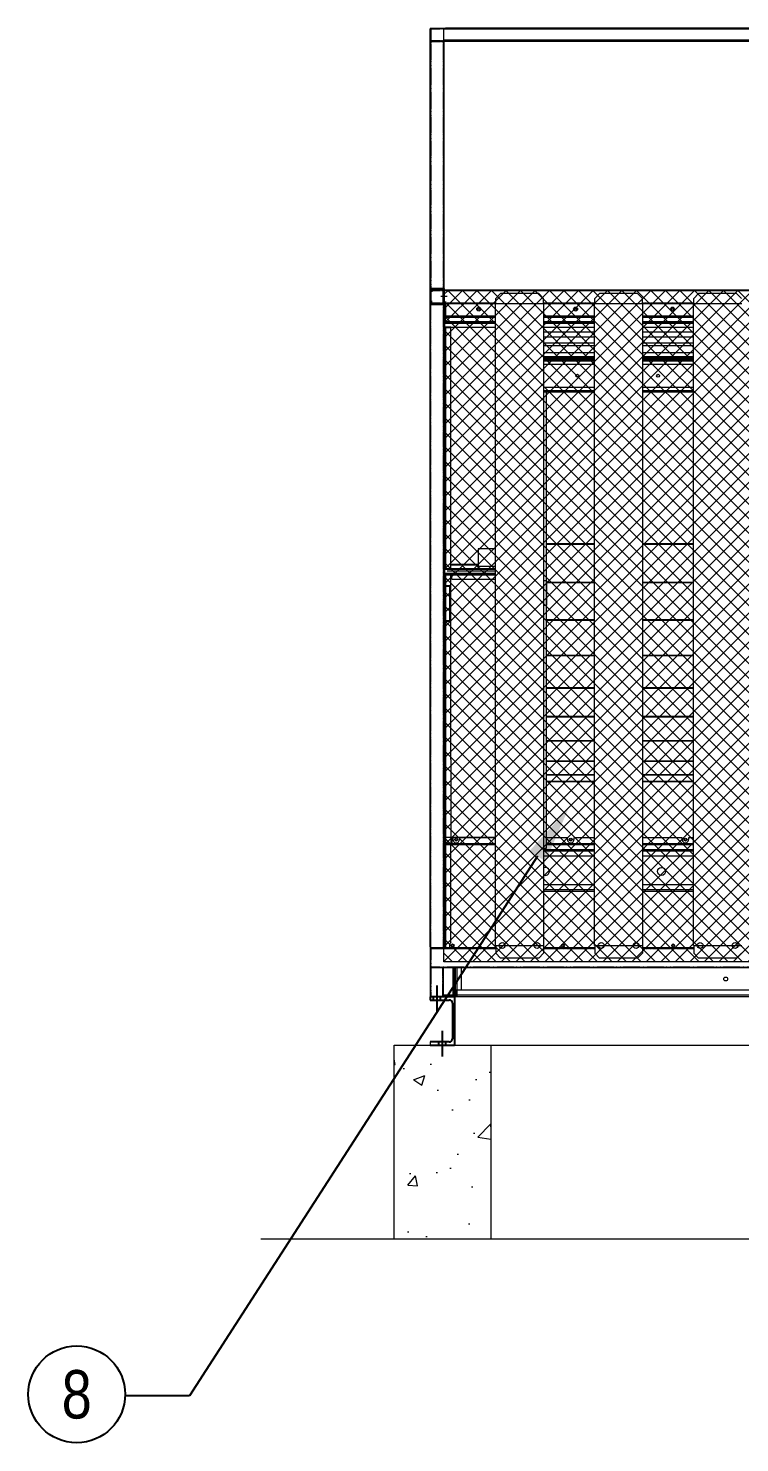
# Model space of a CAD drawing. Header units: millimetres. Extents: x -17070 to 42538, y -291348 to 31440.
# Drawn here: x 31684 to 33887, y 16148 to 20529 of the extents above; entities that cross this region are included whole.
import ezdxf
from ezdxf import colors
from ezdxf.entities.mleader import LeaderData, LeaderLine
from ezdxf.enums import TextEntityAlignment as Align
from ezdxf.math import Vec2, Vec3

# ---------------------------------------------------------------- set-up
doc = ezdxf.new("R2010")
doc.units = ezdxf.units.MM
for name, pattern in [('CENTER', [2, 1.25, -0.25, 0.25, -0.25]), ('CENTERX2', [4, 2.5, -0.5, 0.5, -0.5]), ('HIDDEN', [0.375, 0.25, -0.125]), ('HIDDENX2', [0.75, 0.5, -0.25])]:
    doc.linetypes.add(name, pattern=pattern)
for name, color, linetype in [('center', 1, 'CENTER'), ('HIDD', 2, 'HIDDENX2'), ('냉각탑_dim', 1, 'Continuous'), ('냉각탑_text', 3, 'Continuous'), ('냉각탑_기초', 23, 'Continuous')]:
    doc.layers.add(name, color=color, linetype=linetype)
doc.styles.get("Standard").update_dxf_attribs({"font": 'arial.ttf'})

# ---------------------------------------------------------------- blocks, each defined once
blk = doc.blocks.new('435')
for p, q in [((-131382, 21088.8), (-131342, 21088.8)), ((-131382, 21088.8), (-131382, 21078.8)), ((-131380, 21078.8), (-131382, 21078.8)), ((-131380, 21086.8), (-131344, 21086.8)), ((-131380, 21086.8), (-131380, 21078.8)), ((-131344, 21086.8), (-131344, 21040.8)), ((-131342, 21088.8), (-131342, 21038.8)), ((-131342, 21088.8), (-131342, 21038.8)), ((-131382, 21038.8), (-131382, 21050.8)), ((-131382, 21050.8), (-131380, 21050.8)), ((-131342, 21038.8), (-131382, 21038.8)), ((-131380, 21040.8), (-131380, 21050.8)), ((-131344, 21040.8), (-131380, 21040.8))]:
    blk.add_line(p, q)
blk = doc.blocks.new('2')
at = {"lineweight": 5}
h = blk.add_hatch(dxfattribs=at)
h.set_pattern_fill('ANSI37', scale=10)
h.set_pattern_definition([(45, (-871664.807, -414770.083), (-22.4506403, 22.4506403), []), (135, (-871664.807, -414770.083), (-22.4506403, -22.4506403), [])])
h.paths.add_polyline_path([(32971, 19717.3), (32971, 17637.3), (35587, 17637.3), (35587, 19717.3)])
at = {"color": 7, "lineweight": 20}
for p, q in [((32929, 17684.4), (32929, 20526.2)), ((32971, 17684.4), (32971, 20526.2)), ((35581.9, 20529.3), (32976.1, 20529.3)), ((35581.9, 20526.2), (32976.1, 20526.2)), ((35585, 20492.4), (32973, 20492.4)), ((35585, 20489.3), (32973, 20489.3)), ((33130.6, 19634.4), (32974.6, 19634.4)), ((33130.6, 19633.3), (32974.6, 19633.3)), ((32976.1, 19638.5), (33130.6, 19638.5)), ((32976.1, 19635.4), (33130.6, 19635.4)), ((33280.6, 19638.5), (33437.2, 19638.5)), ((33280.6, 19635.4), (33437.2, 19635.4)), ((33437.2, 19634.4), (33280.6, 19634.4)), ((33437.2, 19633.3), (33280.6, 19633.3)), ((33587.2, 19638.5), (33743.8, 19638.5)), ((33587.2, 19635.4), (33743.8, 19635.4)), ((33743.8, 19634.4), (33587.2, 19634.4)), ((33743.8, 19633.3), (33587.2, 19633.3)), ((33130.6, 19619.9), (32973, 19619.9)), ((33130.6, 19615), (32973, 19615)), ((32973, 19603.1), (33130.6, 19603.1)), ((32974.6, 19621.2), (33130.6, 19621.2)), ((32974.6, 19620.2), (33130.6, 19620.2)), ((33280.6, 19621.2), (33437.2, 19621.2)), ((33280.6, 19620.2), (33437.2, 19620.2)), ((33437.2, 19619.9), (33280.6, 19619.9)), ((33437.2, 19615), (33280.6, 19615)), ((33280.6, 19603.1), (33437.2, 19603.1)), ((33587.2, 19621.2), (33743.8, 19621.2)), ((33587.2, 19620.2), (33743.8, 19620.2)), ((33743.8, 19619.9), (33587.2, 19619.9)), ((33743.8, 19615), (33587.2, 19615)), ((33587.2, 19603.1), (33743.8, 19603.1)), ((33280.6, 19502.9), (33437.2, 19502.9)), ((33280.6, 19499.4), (33437.2, 19499.4)), ((33587.2, 19502.9), (33743.8, 19502.9)), ((33587.2, 19499.4), (33743.8, 19499.4)), ((33437.2, 19406.4), (33280.6, 19406.4)), ((33437.2, 19402.9), (33280.6, 19402.9)), ((33437.2, 19401.7), (33280.6, 19401.7)), ((33288.7, 17989.4), (33288.7, 19402.9)), ((33289.2, 17989.4), (33289.2, 19402.9)), ((33743.8, 19406.4), (33587.2, 19406.4)), ((33743.8, 19402.9), (33587.2, 19402.9)), ((33743.8, 19401.7), (33587.2, 19401.7)), ((33280.6, 17985.9), (33437.2, 17985.9)), ((33280.6, 17981.2), (33437.2, 17981.2)), ((33280.6, 17965.9), (33437.2, 17965.9)), ((33587.2, 17985.9), (33743.8, 17985.9)), ((33587.2, 17981.2), (33743.8, 17981.2)), ((33587.2, 17965.9), (33743.8, 17965.9)), ((33437.2, 17875.9), (33280.6, 17875.9)), ((33437.2, 17860.6), (33280.6, 17860.6)), ((33437.2, 17855.9), (33280.6, 17855.9)), ((33743.8, 17875.9), (33587.2, 17875.9)), ((33743.8, 17860.6), (33587.2, 17860.6)), ((33743.8, 17855.9), (33587.2, 17855.9)), ((33131.6, 17679.3), (33010.7, 17679.3)), ((33438.2, 17679.3), (33279.6, 17679.3)), ((33744.8, 17679.3), (33586.2, 17679.3)), ((35547.3, 17549.3), (33010.7, 17549.3)), ((35547.3, 17534), (33010.7, 17534)), ((35547.3, 17529.3), (33010.7, 17529.3))]:
    blk.add_line(p, q, dxfattribs=at)
at = {"lineweight": 20}
for p, q in [((32971, 17679.3), (32971, 20489.3)), ((32971, 19717.3), (35587, 19717.3)), ((32971, 17637.3), (32971, 19717.3)), ((33130.6, 17688.3), (33130.6, 19677.3)), ((33131.6, 19692.3), (33146.6, 19707.3)), ((33131.6, 19677.3), (33131.6, 19692.3)), ((33264.6, 19707.3), (33146.6, 19707.3)), ((33279.6, 19692.3), (33264.6, 19707.3)), ((33279.6, 19677.3), (33279.6, 19692.3)), ((33280.6, 17688.3), (33280.6, 19677.3)), ((33437.2, 17688.3), (33437.2, 19677.3)), ((33438.2, 19692.3), (33453.2, 19707.3)), ((33438.2, 19677.3), (33438.2, 19692.3)), ((33571.2, 19707.3), (33453.2, 19707.3)), ((33586.2, 19692.3), (33571.2, 19707.3)), ((33586.2, 19677.3), (33586.2, 19692.3)), ((33587.2, 17688.3), (33587.2, 19677.3)), ((33743.8, 17688.3), (33743.8, 19677.3)), ((33744.8, 19692.3), (33759.8, 19707.3)), ((33744.8, 19677.3), (33744.8, 19692.3)), ((33877.8, 19707.3), (33759.8, 19707.3)), ((33892.8, 19692.3), (33877.8, 19707.3)), ((33130.6, 17688.3), (33280.6, 17688.3)), ((33131.6, 17688.3), (33131.6, 17664.3)), ((33131.6, 17664.3), (33146.6, 17649.3)), ((33279.6, 17664.3), (33264.6, 17649.3)), ((33279.6, 17688.3), (33279.6, 17664.3)), ((33437.2, 17688.3), (33587.2, 17688.3)), ((33438.2, 17688.3), (33438.2, 17664.3)), ((33438.2, 17664.3), (33453.2, 17649.3)), ((33586.2, 17664.3), (33571.2, 17649.3)), ((33586.2, 17688.3), (33586.2, 17664.3)), ((33743.8, 17688.3), (33893.8, 17688.3)), ((33744.8, 17688.3), (33744.8, 17664.3)), ((33744.8, 17664.3), (33759.8, 17649.3)), ((33892.8, 17664.3), (33877.8, 17649.3)), ((35587, 17637.3), (32971, 17637.3)), ((33264.6, 17649.3), (33146.6, 17649.3)), ((33571.2, 17649.3), (33453.2, 17649.3)), ((33877.8, 17649.3), (33759.8, 17649.3))]:
    blk.add_line(p, q, dxfattribs=at)
at = {"color": 7, "lineweight": 20, "ltscale": 0.000888889}
for p, q in [((32973, 19680.5), (32973, 19678.9)), ((32973, 19677.4), (32974.6, 19677.4)), ((32973, 19638.5), (32974.6, 19638.5)), ((32973, 19638.5), (32974.6, 19638.5)), ((32973, 19620.1), (32974.6, 19620.1)), ((32972.6, 18841.7), (32971, 18841.7)), ((32972.6, 18654.9), (32971, 18654.9)), ((32976.1, 18002.8), (32976.1, 18001.2)), ((32976, 17680.9), (32976, 17679.3))]:
    blk.add_line(p, q, dxfattribs=at)
at = {"color": 7, "lineweight": 20, "ltscale": 0.001703}
blk.add_line((32973, 19680.5), (32976.1, 19680.5), dxfattribs=at)
at = {"color": 7, "lineweight": 20, "ltscale": 0.000253866}
blk.add_line((32973, 19678.4), (32973, 19678.9), dxfattribs=at)
at = {"color": 7, "lineweight": 20, "ltscale": 0.000215038}
blk.add_line((32973, 19678.9), (32973.4, 19678.9), dxfattribs=at)
at = {"color": 7, "lineweight": 20, "ltscale": 0.000100412}
blk.add_line((32973, 19678.4), (32973.2, 19678.4), dxfattribs=at)
at = {"color": 7, "lineweight": 20, "ltscale": 0.000558111}
blk.add_line((32973, 19678.4), (32973, 19677.4), dxfattribs=at)
at = {"color": 7, "lineweight": 20, "ltscale": 0.021611}
for p, q in [((32973, 19677.4), (32973, 19638.5)), ((32974.6, 19638.5), (32974.6, 19677.4))]:
    blk.add_line(p, q, dxfattribs=at)
at = {"color": 7, "lineweight": 20, "ltscale": 0.000833333}
for p, q in [((32974.6, 19677.4), (32976.1, 19677.4)), ((32976.1, 19638.5), (32974.6, 19638.5)), ((33288.7, 19504.9), (33288.7, 19503.4)), ((33289.2, 19504.9), (33289.2, 19503.4)), ((32976.1, 18004.3), (32976.1, 18002.8)), ((32976.5, 17532.8), (32975, 17532.8)), ((32999.3, 17534), (33000.8, 17534)), ((33010.7, 17534), (33009.2, 17534))]:
    blk.add_line(p, q, dxfattribs=at)
at = {"color": 7, "lineweight": 20, "ltscale": 0.000598884}
blk.add_line((32975.1, 19678.4), (32976.1, 19678.4), dxfattribs=at)
at = {"color": 7, "lineweight": 20, "ltscale": 0.025}
blk.add_line((32976.1, 19683.5), (32976.1, 19638.5), dxfattribs=at)
at = {"color": 7, "lineweight": 20, "ltscale": 1.32337e-05}
blk.add_line((32976.1, 19678.9), (32976.1, 19678.9), dxfattribs=at)
at = {"color": 0, "lineweight": 20}
for p, q in [((33130.6, 19677.3), (33280.6, 19677.3)), ((33437.2, 19677.3), (33587.2, 19677.3)), ((33743.8, 19677.3), (33893.8, 19677.3)), ((33437.2, 19588), (33280.6, 19588)), ((33743.8, 19588), (33587.2, 19588)), ((33280.6, 19574), (33437.2, 19574)), ((33280.6, 19554.8), (33437.2, 19554.8)), ((33437.2, 19545.2), (33280.6, 19545.2)), ((33587.2, 19574), (33743.8, 19574)), ((33587.2, 19554.8), (33743.8, 19554.8)), ((33743.8, 19545.2), (33587.2, 19545.2)), ((32929, 17529.3), (33004, 17529.3))]:
    blk.add_line(p, q, dxfattribs=at)
at = {"color": 7, "lineweight": 20, "ltscale": 0.010219}
for p, q in [((32973, 19620.1), (32973, 19638.5)), ((32974.6, 19620.1), (32974.6, 19638.5))]:
    blk.add_line(p, q, dxfattribs=at)
at = {"color": 7, "lineweight": 20, "ltscale": 0.002255}
blk.add_line((32974.6, 19634.4), (32974.6, 19638.5), dxfattribs=at)
at = {"color": 7, "lineweight": 20, "ltscale": 0.000618098}
blk.add_line((32974.6, 19633.3), (32974.6, 19634.4), dxfattribs=at)
at = {"color": 7, "lineweight": 20, "ltscale": 0.006747}
blk.add_line((32974.6, 19633.3), (32974.6, 19621.2), dxfattribs=at)
at = {"color": 7, "lineweight": 20, "ltscale": 0.001722}
for p, q in [((32976.1, 19635.4), (32976.1, 19638.5)), ((32973, 18004.3), (32976.1, 18004.3)), ((32996.1, 18001.2), (32996.1, 18004.3))]:
    blk.add_line(p, q, dxfattribs=at)
at = {"color": 7, "lineweight": 20, "ltscale": 8.17598e-05}
blk.add_line((32973, 19619.9), (32973, 19620.1), dxfattribs=at)
at = {"color": 7, "lineweight": 20, "ltscale": 0.00275}
blk.add_line((32973, 19619.9), (32973, 19615), dxfattribs=at)
at = {"color": 7, "lineweight": 20, "ltscale": 0.00658}
for p, q in [((32973, 19615), (32973, 19603.1)), ((32973, 18853), (32973, 18841.2))]:
    blk.add_line(p, q, dxfattribs=at)
at = {"color": 7, "lineweight": 20, "ltscale": 0.414571}
blk.add_line((32973, 19603.1), (32973, 18856.9), dxfattribs=at)
at = {"color": 7, "lineweight": 20, "ltscale": 0.000524657}
blk.add_line((32974.6, 19620.2), (32974.6, 19621.2), dxfattribs=at)
at = {"color": 7, "lineweight": 20, "ltscale": 2.39452e-05}
blk.add_line((32976.5, 19603.1), (32976.5, 19603.1), dxfattribs=at)
at = {"color": 7, "lineweight": 20, "ltscale": 0.009167}
for p, q in [((32993, 19603.1), (32976.5, 19603.1)), ((32993, 19601.7), (32976.5, 19601.7)), ((32976.5, 18854.5), (32993, 18854.5))]:
    blk.add_line(p, q, dxfattribs=at)
at = {"color": 7, "lineweight": 20, "ltscale": 0.415127}
for p, q in [((32976.5, 19601.7), (32976.5, 18854.5)), ((32993, 18854.5), (32993, 19601.7))]:
    blk.add_line(p, q, dxfattribs=at)
at = {"color": 7, "lineweight": 20, "ltscale": 0.000773611}
for p, q in [((32993, 19601.7), (32993, 19603.1)), ((32973, 18853), (32973, 18854.4))]:
    blk.add_line(p, q, dxfattribs=at)
at = {"color": 7, "lineweight": 20, "ltscale": 0.434111}
for p, q in [((33280.6, 19524.5), (33437.2, 19524.5)), ((33280.6, 19512.6), (33437.2, 19512.6)), ((33280.6, 19511.1), (33437.2, 19511.1)), ((33280.6, 19509.5), (33437.2, 19509.5)), ((33587.2, 19524.5), (33743.8, 19524.5)), ((33587.2, 19512.6), (33743.8, 19512.6)), ((33587.2, 19511.1), (33743.8, 19511.1)), ((33587.2, 19509.5), (33743.8, 19509.5))]:
    blk.add_line(p, q, dxfattribs=at)
at = {"color": 7, "lineweight": 20, "ltscale": 0.435222}
for p, q in [((33437.2, 19509.5), (33280.6, 19509.5)), ((33437.2, 19507.9), (33280.6, 19507.9)), ((33743.8, 19509.5), (33587.2, 19509.5)), ((33743.8, 19507.9), (33587.2, 19507.9))]:
    blk.add_line(p, q, dxfattribs=at)
at = {"color": 7, "lineweight": 20, "ltscale": 0.026889}
blk.add_line((33280.6, 19507.9), (33281.7, 19507.9), dxfattribs=at)
at = {"color": 7, "lineweight": 20, "ltscale": 0.432889}
for p, q in [((33280.6, 19507.9), (33437.2, 19507.9)), ((33587.2, 19507.9), (33743.8, 19507.9))]:
    blk.add_line(p, q, dxfattribs=at)
at = {"color": 7, "lineweight": 20, "ltscale": 0.032222}
for p, q in [((33280.6, 19506.9), (33289.2, 19506.9)), ((33280.6, 19506.9), (33288.7, 19506.9)), ((33280.6, 19504.9), (33289.2, 19504.9)), ((33280.6, 19504.9), (33288.7, 19504.9)), ((33280.6, 19503.4), (33289.2, 19503.4)), ((33280.6, 19503.4), (33288.7, 19503.4)), ((33280.6, 17989.4), (33289.2, 17989.4)), ((33280.6, 17989.4), (33288.7, 17989.4))]:
    blk.add_line(p, q, dxfattribs=at)
at = {"color": 7, "lineweight": 20, "ltscale": 0.000555547}
blk.add_line((33281.7, 19507.9), (33281.7, 19506.9), dxfattribs=at)
at = {"color": 7, "lineweight": 20, "ltscale": 0.001111}
for p, q in [((33288.7, 19504.9), (33288.7, 19506.9)), ((33289.2, 19504.9), (33289.2, 19506.9)), ((32971, 19399.4), (32973, 19399.4)), ((32971, 18460.3), (32973, 18460.3)), ((32971, 18360.3), (32973, 18360.3)), ((32971, 17852.9), (32973, 17852.9)), ((32973, 17532.8), (32975, 17532.8)), ((33006, 17549.3), (33004, 17549.3)), ((33010.7, 17551.3), (33010.7, 17549.3))]:
    blk.add_line(p, q, dxfattribs=at)
at = {"color": 7, "lineweight": 20, "ltscale": 0.000277763}
for p, q in [((33288.7, 19502.9), (33288.7, 19503.4)), ((33289.2, 19502.9), (33289.2, 19503.4))]:
    blk.add_line(p, q, dxfattribs=at)
at = {"color": 7, "lineweight": 20, "ltscale": 0.373111}
for p, q in [((33437.2, 19506.4), (33289.2, 19506.4)), ((33743.8, 19506.4), (33587.2, 19506.4)), ((33437.2, 18931.9), (33289.2, 18931.9)), ((33289.2, 18931.8), (33437.2, 18931.8)), ((33289.2, 18931.6), (33437.2, 18931.6)), ((33437.2, 18931.6), (33289.2, 18931.6)), ((33743.8, 18931.9), (33587.2, 18931.9)), ((33587.2, 18931.8), (33743.8, 18931.8)), ((33587.2, 18931.6), (33743.8, 18931.6)), ((33743.8, 18931.6), (33587.2, 18931.6)), ((33437.2, 18812.5), (33289.2, 18812.5)), ((33289.2, 18812.4), (33437.2, 18812.4)), ((33289.2, 18812.1), (33437.2, 18812.1)), ((33437.2, 18812), (33289.2, 18812)), ((33743.8, 18812.5), (33587.2, 18812.5)), ((33587.2, 18812.4), (33743.8, 18812.4)), ((33587.2, 18812.1), (33743.8, 18812.1)), ((33743.8, 18812), (33587.2, 18812)), ((33437.2, 18696.4), (33289.2, 18696.4)), ((33289.2, 18696.2), (33437.2, 18696.2)), ((33289.2, 18696), (33437.2, 18696)), ((33437.2, 18695.9), (33289.2, 18695.9)), ((33743.8, 18696.4), (33587.2, 18696.4)), ((33587.2, 18696.2), (33743.8, 18696.2)), ((33587.2, 18696), (33743.8, 18696)), ((33743.8, 18695.9), (33587.2, 18695.9)), ((33437.2, 18586.5), (33289.2, 18586.5)), ((33289.2, 18586.4), (33437.2, 18586.4)), ((33289.2, 18586.2), (33437.2, 18586.2)), ((33437.2, 18586.1), (33289.2, 18586.1)), ((33743.8, 18586.5), (33587.2, 18586.5)), ((33587.2, 18586.4), (33743.8, 18586.4)), ((33587.2, 18586.2), (33743.8, 18586.2)), ((33743.8, 18586.1), (33587.2, 18586.1)), ((33437.2, 18485.9), (33289.2, 18485.9)), ((33289.2, 18485.8), (33437.2, 18485.8)), ((33289.2, 18485.6), (33437.2, 18485.6)), ((33437.2, 18485.5), (33289.2, 18485.5)), ((33743.8, 18485.9), (33587.2, 18485.9)), ((33587.2, 18485.8), (33743.8, 18485.8)), ((33587.2, 18485.6), (33743.8, 18485.6)), ((33743.8, 18485.5), (33587.2, 18485.5)), ((33437.2, 18397), (33289.2, 18397)), ((33289.2, 18396.9), (33437.2, 18396.9)), ((33289.2, 18396.7), (33437.2, 18396.7)), ((33437.2, 18396.6), (33289.2, 18396.6)), ((33743.8, 18397), (33587.2, 18397)), ((33587.2, 18396.9), (33743.8, 18396.9)), ((33587.2, 18396.7), (33743.8, 18396.7)), ((33743.8, 18396.6), (33587.2, 18396.6)), ((33437.2, 18322.1), (33289.2, 18322.1)), ((33289.2, 18322), (33437.2, 18322)), ((33289.2, 18321.9), (33437.2, 18321.9)), ((33437.2, 18321.8), (33289.2, 18321.8)), ((33743.8, 18322.1), (33587.2, 18322.1)), ((33587.2, 18322), (33743.8, 18322)), ((33587.2, 18321.9), (33743.8, 18321.9)), ((33743.8, 18321.8), (33587.2, 18321.8)), ((33437.2, 18259.1), (33289.2, 18259.1)), ((33289.2, 18259), (33437.2, 18259)), ((33289.2, 18258.9), (33437.2, 18258.9)), ((33437.2, 18258.9), (33289.2, 18258.9)), ((33743.8, 18259.1), (33587.2, 18259.1)), ((33587.2, 18259), (33743.8, 18259)), ((33587.2, 18258.9), (33743.8, 18258.9)), ((33743.8, 18258.9), (33587.2, 18258.9)), ((33437.2, 18216.7), (33289.2, 18216.7)), ((33289.2, 18216.6), (33437.2, 18216.6)), ((33289.2, 18216.6), (33437.2, 18216.6)), ((33437.2, 18216.6), (33289.2, 18216.6)), ((33289.2, 18196), (33437.2, 18196)), ((33289.2, 18196), (33437.2, 18196)), ((33437.2, 18196), (33289.2, 18196)), ((33743.8, 18216.7), (33587.2, 18216.7)), ((33587.2, 18216.6), (33743.8, 18216.6)), ((33587.2, 18216.6), (33743.8, 18216.6)), ((33743.8, 18216.6), (33587.2, 18216.6)), ((33587.2, 18196), (33743.8, 18196)), ((33587.2, 18196), (33743.8, 18196)), ((33743.8, 18196), (33587.2, 18196)), ((33289.2, 18004.3), (33437.2, 18004.3)), ((33289.2, 18001.2), (33437.2, 18001.2)), ((33587.2, 18004.3), (33743.8, 18004.3)), ((33587.2, 18001.2), (33743.8, 18001.2))]:
    blk.add_line(p, q, dxfattribs=at)
at = {"color": 7, "lineweight": 20, "ltscale": 0.460044}
for p, q in [((33437.2, 19487.9), (33280.6, 19487.9)), ((33743.8, 19487.9), (33587.2, 19487.9)), ((33280.6, 19417.9), (33437.2, 19417.9)), ((33587.2, 19417.9), (33743.8, 19417.9))]:
    blk.add_line(p, q, dxfattribs=at)
at = {"color": 7, "lineweight": 20, "ltscale": 0.028685}
blk.add_line((33077.4, 18917), (33077.4, 18865.4), dxfattribs=at)
at = {"color": 7, "lineweight": 20, "ltscale": 0.044778}
for p, q in [((33130.6, 18917), (33077.4, 18917)), ((33130.6, 18862), (33077.4, 18862))]:
    blk.add_line(p, q, dxfattribs=at)
at = {"color": 7, "lineweight": 20, "ltscale": 0.0205}
for p, q in [((32972.6, 18804.8), (32972.6, 18841.7)), ((32972.6, 18691.8), (32972.6, 18654.9))]:
    blk.add_line(p, q, dxfattribs=at)
at = {"color": 7, "lineweight": 20, "ltscale": 0.001378}
blk.add_line((32973, 18854.4), (32973, 18856.9), dxfattribs=at)
at = {"color": 7, "lineweight": 20, "ltscale": 0.101388}
for p, q in [((33130.6, 18854.4), (32973, 18854.4)), ((33130.6, 18853), (32973, 18853)), ((32973, 18841.2), (33130.6, 18841.2)), ((32973, 18840.1), (33130.6, 18840.1))]:
    blk.add_line(p, q, dxfattribs=at)
at = {"color": 7, "lineweight": 20, "ltscale": 0.000590625}
blk.add_line((32973, 18840.1), (32973, 18841.2), dxfattribs=at)
at = {"color": 7, "lineweight": 20, "ltscale": 0.00164}
for p, q in [((32973, 18840.1), (32973, 18837.2)), ((32974.6, 18840.1), (32974.6, 18837.2))]:
    blk.add_line(p, q, dxfattribs=at)
at = {"color": 7, "lineweight": 20, "ltscale": 0.000154576}
blk.add_line((32975, 18854.4), (32975, 18854.7), dxfattribs=at)
at = {"color": 7, "lineweight": 20, "ltscale": 0.000403556}
blk.add_line((32976.1, 18840.1), (32976.1, 18839.4), dxfattribs=at)
at = {"color": 7, "linetype": 'Continuous', "lineweight": 20}
for p, q in [((32981.3, 18848.9), (33130.6, 18848.9)), ((32977.6, 18023.4), (33130.6, 18023.4))]:
    blk.add_line(p, q, dxfattribs=at)
at = {"color": 7, "lineweight": 20, "ltscale": 0.046889}
for p, q in [((32993, 18869.1), (33077.4, 18869.1)), ((32993, 18866.9), (33077.4, 18866.9))]:
    blk.add_line(p, q, dxfattribs=at)
at = {"color": 7, "lineweight": 20, "ltscale": 0.00187}
blk.add_line((33077.4, 18865.4), (33077.4, 18862), dxfattribs=at)
at = {"color": 7, "lineweight": 20, "ltscale": 0.01856}
blk.add_line((32973, 18837.2), (32973, 18803.8), dxfattribs=at)
at = {"color": 7, "lineweight": 20, "ltscale": 0.059557}
blk.add_line((32973, 18801.9), (32973, 18694.7), dxfattribs=at)
at = {"color": 7, "lineweight": 20, "ltscale": 0.007667}
for p, q in [((32974.1, 18803.3), (32987.9, 18803.3)), ((32974.1, 18801.7), (32987.9, 18801.7)), ((32974.1, 18694.9), (32987.9, 18694.9)), ((32974.1, 18693.3), (32987.9, 18693.3))]:
    blk.add_line(p, q, dxfattribs=at)
at = {"color": 7, "lineweight": 20, "ltscale": 0.011111}
for p, q in [((32996.1, 18839.4), (32976.1, 18839.4)), ((32976.1, 18838.3), (32996.1, 18838.3)), ((32976.1, 18004.3), (32996.1, 18004.3)), ((32996.1, 18002.8), (32976.1, 18002.8)), ((32976.1, 18001.2), (32996.1, 18001.2))]:
    blk.add_line(p, q, dxfattribs=at)
at = {"color": 7, "lineweight": 20, "ltscale": 0.000638044}
blk.add_line((32976.1, 18838.3), (32976.1, 18839.4), dxfattribs=at)
at = {"color": 7, "lineweight": 20, "ltscale": 0.001178}
blk.add_line((32976.1, 18838.3), (32976.1, 18836.1), dxfattribs=at)
at = {"color": 7, "lineweight": 20, "ltscale": 0.009389}
for p, q in [((32993, 18836.1), (32976.1, 18836.1)), ((32993, 18835), (32976.1, 18835)), ((32996.1, 18021.2), (32996.1, 18004.3)), ((32993, 18004.3), (32976.1, 18004.3))]:
    blk.add_line(p, q, dxfattribs=at)
at = {"color": 7, "lineweight": 20, "ltscale": 0.017627}
blk.add_line((32976.1, 18835), (32976.1, 18803.3), dxfattribs=at)
at = {"color": 7, "lineweight": 20, "ltscale": 0.059333}
blk.add_line((32976.1, 18801.7), (32976.1, 18694.9), dxfattribs=at)
at = {"color": 7, "lineweight": 20, "ltscale": 0.057667}
for p, q in [((32989.4, 18696.4), (32989.4, 18800.2)), ((32991, 18696.4), (32991, 18800.2))]:
    blk.add_line(p, q, dxfattribs=at)
at = {"color": 7, "lineweight": 20, "ltscale": 0.000618889}
blk.add_line((32993, 18836.1), (32993, 18835), dxfattribs=at)
at = {"color": 7, "lineweight": 20, "ltscale": 0.317284}
blk.add_line((32993, 18263.9), (32993, 18835), dxfattribs=at)
at = {"color": 7, "lineweight": 20, "ltscale": 0.088555}
for p, q in [((33130.6, 18839.4), (32996.1, 18839.4)), ((33130.6, 18835), (32996.1, 18835)), ((32996.1, 18822.9), (33130.6, 18822.9))]:
    blk.add_line(p, q, dxfattribs=at)
at = {"color": 7, "lineweight": 20, "ltscale": 0.002435}
blk.add_line((32996.1, 18839.4), (32996.1, 18835), dxfattribs=at)
at = {"color": 7, "lineweight": 20, "ltscale": 0.006739}
blk.add_line((32996.1, 18822.9), (32996.1, 18835), dxfattribs=at)
at = {"color": 7, "lineweight": 20, "ltscale": 0.033333}
for p, q in [((33288.7, 18817.4), (33280.6, 18817.4)), ((33280.6, 18742.4), (33288.7, 18742.4))]:
    blk.add_line(p, q, dxfattribs=at)
at = {"color": 7, "lineweight": 20, "ltscale": 0.041667}
blk.add_line((33288.7, 18817.4), (33288.7, 18742.4), dxfattribs=at)
at = {"color": 7, "lineweight": 20, "ltscale": 0.129183}
blk.add_line((32973, 18692.8), (32973, 18460.3), dxfattribs=at)
at = {"color": 7, "lineweight": 20, "ltscale": 0.238546}
blk.add_line((32976.1, 18693.3), (32976.1, 18263.9), dxfattribs=at)
at = {"color": 7, "lineweight": 20, "ltscale": 0.055556}
blk.add_line((32973, 18360.3), (32973, 18460.3), dxfattribs=at)
at = {"color": 7, "lineweight": 20, "ltscale": 0.052341}
blk.add_line((32973, 18360.3), (32973, 18266.1), dxfattribs=at)
at = {"color": 7, "lineweight": 20, "ltscale": 0.001029}
blk.add_line((32973, 18266.1), (32973, 18264.2), dxfattribs=at)
at = {"color": 7, "lineweight": 20, "ltscale": 0.144377}
for p, q in [((32973, 18264.2), (32973, 18004.3)), ((32976.1, 18264.2), (32976.1, 18004.3)), ((32993, 18264.2), (32993, 18004.3))]:
    blk.add_line(p, q, dxfattribs=at)
at = {"color": 7, "lineweight": 20, "ltscale": 0.000839807}
blk.add_line((32973, 18264.2), (32974.5, 18264.2), dxfattribs=at)
at = {"color": 7, "lineweight": 20, "ltscale": 0.001611}
blk.add_line((32999, 18021.2), (32996.1, 18021.2), dxfattribs=at)
at = {"color": 7, "lineweight": 20, "ltscale": 0.002747}
for p, q in [((32999, 18021.2), (32999, 18016.3)), ((33019, 18016.3), (33019, 18021.2)), ((33354, 18016.3), (33354, 18021.2)), ((33374, 18021.2), (33374, 18016.3)), ((33709, 18016.3), (33709, 18021.2)), ((33729, 18021.2), (33729, 18016.3))]:
    blk.add_line(p, q, dxfattribs=at)
at = {"color": 7, "lineweight": 20, "ltscale": 0.077611}
blk.add_line((33130.6, 18021.2), (33019, 18021.2), dxfattribs=at)
at = {"color": 7, "lineweight": 20, "ltscale": 0.036001}
blk.add_line((33354, 18021.2), (33289.2, 18021.2), dxfattribs=at)
at = {"color": 7, "lineweight": 20, "ltscale": 0.186111}
for p, q in [((33437.2, 18021.2), (33374, 18021.2)), ((33709, 18021.2), (33587.2, 18021.2))]:
    blk.add_line(p, q, dxfattribs=at)
at = {"color": 7, "lineweight": 20, "ltscale": 0.128777}
blk.add_line((33743.8, 18021.2), (33729, 18021.2), dxfattribs=at)
at = {"color": 7, "lineweight": 20, "ltscale": 0.180579}
blk.add_line((32973, 18004.3), (32973, 17679.3), dxfattribs=at)
at = {"color": 7, "lineweight": 20, "ltscale": 0.177968}
blk.add_line((32976.5, 18001.2), (32976.5, 17680.9), dxfattribs=at)
at = {"color": 7, "lineweight": 20, "ltscale": 0.169047}
blk.add_line((32993, 17697), (32993, 18001.2), dxfattribs=at)
at = {"color": 7, "lineweight": 20, "ltscale": 0.090333}
for p, q in [((32996.1, 18004.3), (33130.6, 18004.3)), ((32996.1, 18001.2), (33130.6, 18001.2))]:
    blk.add_line(p, q, dxfattribs=at)
at = {"color": 7, "lineweight": 20, "ltscale": 0.001112}
for p, q in [((32971, 17818.3), (32973, 17818.3)), ((32971, 17808.3), (32973, 17808.3)), ((32971, 17739.3), (32973, 17739.3))]:
    blk.add_line(p, q, dxfattribs=at)
at = {"color": 7, "lineweight": 20, "ltscale": 0.036444}
for p, q in [((32933.7, 17679.3), (32999.3, 17679.3)), ((32933.7, 17529.3), (32999.3, 17529.3)), ((32933.7, 17529.3), (32999.3, 17529.3)), ((32999.3, 17534), (32969, 17534)), ((32969, 17534), (32999.3, 17534)), ((32969, 17532.5), (32999.3, 17532.5))]:
    blk.add_line(p, q, dxfattribs=at)
at = {"color": 7, "lineweight": 20, "ltscale": 0.481667}
for p, q in [((33131.6, 17680.9), (32976, 17680.9)), ((33131.6, 17679.3), (32976, 17679.3)), ((33438.2, 17680.9), (33279.6, 17680.9)), ((33438.2, 17679.3), (33279.6, 17679.3)), ((33744.8, 17680.9), (33586.2, 17680.9)), ((33744.8, 17679.3), (33586.2, 17679.3))]:
    blk.add_line(p, q, dxfattribs=at)
at = {"color": 7, "lineweight": 20, "ltscale": 0.078111}
for p, q in [((32999.3, 17534), (32999.3, 17619.3)), ((33004, 17534), (33004, 17619.3))]:
    blk.add_line(p, q, dxfattribs=at)
at = {"color": 7, "lineweight": 20, "ltscale": 0.0685}
blk.add_line((33006, 17619.3), (33006, 17551.3), dxfattribs=at)
at = {"color": 7, "lineweight": 20, "ltscale": 0.06}
for p, q in [((33010.7, 17619.3), (33010.7, 17551.3)), ((33026, 17551.3), (33026, 17619.3))]:
    blk.add_line(p, q, dxfattribs=at)
at = {"color": 7, "lineweight": 25, "ltscale": 0.008333}
blk.add_line((32929, 17529.3), (32929, 17519.3), dxfattribs=at)
at = {"color": 7, "lineweight": 25, "ltscale": 0.125}
for p, q in [((33004, 17529.3), (32929, 17529.3)), ((32929, 17379.3), (33004, 17379.3))]:
    blk.add_line(p, q, dxfattribs=at)
for p, q in [((32939, 17519.3), (32939, 17529.3)), ((32961, 17519.3), (32961, 17529.3)), ((32955.5, 17379.3), (32955.5, 17389.3)), ((32977.5, 17379.3), (32977.5, 17389.3))]:
    blk.add_line(p, q)
at = {"color": 1, "linetype": 'CENTERX2', "ltscale": 50}
for p, q in [((32950, 17484.3), (32950, 17564.3)), ((32966.5, 17344.3), (32966.5, 17424.3))]:
    blk.add_line(p, q, dxfattribs=at)
at = {"color": 7, "lineweight": 20, "ltscale": 0.001944}
blk.add_line((32969, 17532.8), (32971, 17532.8), dxfattribs=at)
at = {"color": 7, "lineweight": 20, "ltscale": 0.000667645}
for p, q in [((32971, 17534), (32971, 17532.8)), ((32975, 17532.8), (32975, 17534))]:
    blk.add_line(p, q, dxfattribs=at)
at = {"color": 7, "lineweight": 20, "ltscale": 0.00066667}
blk.add_line((32973, 17534), (32973, 17532.8), dxfattribs=at)
at = {"color": 7, "lineweight": 20, "ltscale": 0.000666669}
blk.add_line((32976.5, 17534), (32976.5, 17532.8), dxfattribs=at)
at = {"color": 7, "lineweight": 20, "ltscale": 0.013167}
blk.add_line((33000.2, 17532.8), (32976.5, 17532.8), dxfattribs=at)
at = {"color": 7, "lineweight": 20, "ltscale": 0.000166667}
blk.add_line((32976.5, 17532.8), (32976.5, 17532.5), dxfattribs=at)
at = {"color": 7, "lineweight": 20, "ltscale": 0.002611}
for p, q in [((33004, 17534), (32999.3, 17534)), ((33006, 17551.3), (33010.7, 17551.3)), ((33010.7, 17534), (33010.7, 17529.3))]:
    blk.add_line(p, q, dxfattribs=at)
at = {"color": 7, "lineweight": 20, "ltscale": 0.006332}
blk.add_line((33010.7, 17529.3), (32999.3, 17529.3), dxfattribs=at)
at = {"color": 7, "lineweight": 20, "ltscale": 0.003809}
blk.add_line((33010.7, 17532.8), (33003.9, 17532.8), dxfattribs=at)
at = {"ltscale": 25}
blk.add_line((33004, 17529.3), (33004, 17379.3), dxfattribs=at)
at = {"color": 7, "lineweight": 20, "ltscale": 0.009611}
for p, q in [((33006, 17551.3), (33006, 17534)), ((33009.2, 17534), (33009.2, 17551.3))]:
    blk.add_line(p, q, dxfattribs=at)
at = {"color": 7, "lineweight": 20, "ltscale": 0.001778}
blk.add_line((33006, 17534), (33009.2, 17534), dxfattribs=at)
at = {"color": 7, "lineweight": 20, "ltscale": 0.0085}
for p, q in [((33010.7, 17551.3), (33026, 17551.3)), ((33010.7, 17549.3), (33010.7, 17534))]:
    blk.add_line(p, q, dxfattribs=at)
at = {"color": 7, "lineweight": 25, "ltscale": 0.05125}
for p, q in [((32929, 17519.3), (32987.5, 17519.3)), ((32987.5, 17389.3), (32929, 17389.3))]:
    blk.add_line(p, q, dxfattribs=at)
at = {"color": 7, "lineweight": 25, "ltscale": 0.091667}
blk.add_line((32997.5, 17509.3), (32997.5, 17399.3), dxfattribs=at)
at = {"color": 7, "lineweight": 15, "ltscale": 0.0625}
blk.add_line((32929, 17389.3), (32929, 17379.3), dxfattribs=at)
at = {"lineweight": 5}
blk.add_line((33004, 17379.3), (35554, 17379.3), dxfattribs=at)
at = {"color": 7, "lineweight": 20}
for centre, radius in [((33079, 19659.5), 6), ((33079, 19659.5), 3), ((33379, 19659.5), 6), ((33379, 19659.5), 3), ((33679, 19659.5), 6), ((33679, 19659.5), 3), ((33384.4, 19452.9), 4.5), ((33634.4, 19452.9), 4.5), ((33009, 18016.2), 4.5), ((33009, 18016.3), 3), ((33364, 18016.2), 4.5), ((33364, 18016.3), 3), ((33719, 18016.2), 4.5), ((33719, 18016.3), 3), ((33645.2, 17917.7), 12.5), ((32998, 17688.3), 4.5), ((32998, 17688.3), 3), ((33339.6, 17688.3), 4.5), ((33339.6, 17688.3), 3), ((33681.2, 17688.3), 4.5), ((33681.2, 17688.3), 3), ((33844, 17584.3), 6)]:
    blk.add_circle(centre, radius, dxfattribs=at)
at = {"lineweight": 20}
for centre in [(33151.7, 17688.3), (33259.6, 17688.3), (33458.3, 17688.3), (33566.2, 17688.3), (33764.9, 17688.3), (33872.8, 17688.3)]:
    blk.add_circle(centre, 9, dxfattribs=at)
at = {"color": 7, "lineweight": 20}
for centre, radius, start, end in [((32976.1, 19677.4), 3.1, 90, 180), ((32976.1, 19677.4), 1.5, 90, 180), ((32967.9, 19358.4), 3.1, 359.4685, 0), ((32967.9, 19350.2), 3.1, 0, 0.5355), ((32974.1, 18804.8), 3.1, 180, 270), ((32974.1, 18804.8), 1.5, 180, 270), ((32987.9, 18800.2), 3.1, 0, 90), ((32987.9, 18800.2), 1.5, 0, 90), ((32974.1, 18691.8), 3.1, 90, 180), ((32974.1, 18691.8), 1.5, 90, 180), ((32987.9, 18696.4), 3.1, 270, 0), ((32987.9, 18696.4), 1.5, 270, 0), ((32967.9, 18396.4), 3.1, 359.4645, 0), ((32967.9, 18388.2), 3.1, 0, 0.5316), ((32967.9, 18034.4), 3.1, 359.3699, 0), ((33009, 18016.3), 10, 179.9999, 0), ((33364, 18016.3), 10, 179.9999, 0), ((33719, 18016.3), 10, 179.9999, 0), ((33285.2, 17917.7), 12.5, 248.4077, 111.5923), ((33695.5, 17860.6), 4.7, 270, 270.2807), ((33704.9, 17860.6), 4.7, 269.7193, 270), ((32998, 17688.3), 10, 119.9997, 227.731), ((32967.5, 17532.8), 3.5, 270, 270.9147), ((32967.5, 17532.8), 3.5, 355.0829, 0), ((32999.3, 17534), 1.5, 270, 0), ((32999.3, 17534), 4.7, 270, 0)]:
    blk.add_arc(centre, radius, start, end, dxfattribs=at)
at = {"color": 7, "lineweight": 25}
for centre, start, end in [((32987.5, 17509.3), 0, 90), ((32987.5, 17399.3), 270, 0)]:
    blk.add_arc(centre, 10, start, end, dxfattribs=at)
at = {"color": 7, "lineweight": 20}
for centre, major_axis, ratio, start_param, end_param in [((32976.1, 19677.4), (1.5, 0), 0.695361, 1.570796, 3.141593), ((33079, 19634.7), (-3, 0), 0.695361, 5.942736, 6.283214), ((33079, 19634.7), (-3, 0), 0.695361, 0.000029, 0.127836), ((33079, 19633.5), (-3, 0), 0.695361, 5.212389, 5.846004), ((33079, 19632.1), (4.5, 0), 0.69625, 0.981351, 2.160242), ((33079, 19633.5), (-3, 0), 0.695361, 5.196445, 5.212389), ((33079, 19633.5), (-3, 0), 0.695361, 3.578774, 4.229082), ((33079, 19634.7), (-3, 0), 0.695361, 3.141622, 3.482042), ((33079, 19634.7), (-3, 0), 0.695361, 3.013425, 3.141622), ((33379, 19634.7), (-3, 0), 0.695361, 5.942736, 6.283214), ((33379, 19634.7), (-3, 0), 0.695361, 0.000029, 0.127836), ((33379, 19633.5), (-3, 0), 0.695361, 5.196445, 5.846004), ((33379, 19632.1), (4.5, 0), 0.69625, 0.981351, 2.160242), ((33379, 19633.5), (-3, 0), 0.695361, 3.578774, 4.229082), ((33379, 19634.7), (-3, 0), 0.695361, 3.141622, 3.482042), ((33379, 19634.7), (-3, 0), 0.695361, 3.013425, 3.141622), ((33679, 19634.7), (-3, 0), 0.695361, 5.942736, 6.283214), ((33679, 19634.7), (-3, 0), 0.695361, 0.000029, 0.127836), ((33679, 19633.5), (-3, 0), 0.695361, 5.196445, 5.846004), ((33679, 19632.1), (4.5, 0), 0.69625, 0.981351, 2.160242), ((33679, 19633.5), (-3, 0), 0.695361, 3.578774, 4.229082), ((33679, 19634.7), (-3, 0), 0.695361, 3.141622, 3.482042), ((33679, 19634.7), (-3, 0), 0.695361, 3.013425, 3.141622), ((32976.5, 19604.1), (-3.5, 0), 0.69625, 0.423425, 1.570796), ((32976.5, 19604.1), (-1.5, 0), 0.69625, 1.282507, 1.570796), ((32976.5, 18856.9), (-3.5, 0), 0.69625, 6.283185, 7.853982), ((33079, 18854.7), (-4.5, 0), 0.69625, 5.783185, 6.283156), ((33079, 18854.7), (-4.5, 0), 0.69625, 6.283156, 6.369762), ((33079, 18853.3), (-4.5, 0), 0.69625, 5.783185, 5.902326), ((33079, 18854.7), (-4.5, 0), 0.69625, 3.141564, 5.783185), ((33079, 18853.3), (-4.5, 0), 0.69625, 3.522452, 5.783185), ((33079, 18854.7), (-4.5, 0), 0.69625, 3.05507, 3.141564), ((32976.1, 18837.2), (-3.1, 0), 0.69625, 0, 1.570796), ((32976.1, 18837.2), (-1.5, 0), 0.69625, 0, 1.570796), ((32976.1, 18266.1), (-3.1, 0), 0.69625, 0, 1.570796)]:
    blk.add_ellipse(centre, major_axis=major_axis, ratio=ratio, start_param=start_param, end_param=end_param, dxfattribs=at)
at = {"layer": 'center', "lineweight": 20}
for p, q in [((32929, 20529.3), (35629, 20529.3)), ((32929, 20529.3), (32929, 17529.3)), ((32929, 20489.3), (35629, 20489.3)), ((32971, 20489.1), (32929, 20489.1)), ((32971, 20489.1), (32971, 17679.5)), ((32929, 19719.3), (35587, 19719.3)), ((32929, 19677.3), (33130.6, 19677.3)), ((32981, 19698.3), (32961, 19698.3)), ((33280.6, 19677.3), (33437.2, 19677.3)), ((33587.2, 19677.3), (33743.8, 19677.3)), ((32929, 17679.5), (32971, 17679.5)), ((33131.6, 17679.3), (32929, 17679.3)), ((33438.2, 17679.3), (33279.6, 17679.3)), ((33744.8, 17679.3), (33586.2, 17679.3)), ((35629, 17619.3), (32929, 17619.3)), ((32969, 17619.3), (32969, 17529.3)), ((32929, 17529.3), (32969, 17529.3))]:
    blk.add_line(p, q, dxfattribs=at)
at = {"layer": 'HIDD', "linetype": 'HIDDEN', "lineweight": 20}
for p, q in [((32929, 20527.3), (35627, 20527.3)), ((32931, 20527.3), (32931, 20491.3)), ((32929, 20491.3), (35627, 20491.3)), ((32969, 20487.1), (32931, 20487.1)), ((32931, 20487.1), (32931, 19677.3)), ((32959, 20491.3), (32959, 20489.3)), ((32969, 20487.1), (32969, 17681.5)), ((32929, 19717.3), (35587, 19717.3)), ((32929, 19679.3), (33131.6, 19679.3)), ((32931, 17681.5), (32931, 19673.3)), ((33279.6, 19679.3), (33438.2, 19679.3)), ((33586.2, 19679.3), (33744.8, 19679.3)), ((33131.6, 17677.3), (32929, 17677.3)), ((32931, 17681.5), (32969, 17681.5)), ((32931, 17677.3), (32931, 17529.3)), ((33438.2, 17677.3), (33279.6, 17677.3)), ((33744.8, 17677.3), (33586.2, 17677.3)), ((35627, 17621.3), (32929, 17621.3)), ((32967, 17619.3), (32967, 17531.3)), ((32929, 17531.3), (32967, 17531.3))]:
    blk.add_line(p, q, dxfattribs=at)
at = {"lineweight": 20}
blk.add_blockref('435', (164313, -1365.5), dxfattribs=at)

msp = doc.modelspace()

# ---------------------------------------------------------------- hatches: boundary and pattern name
at = {"layer": '냉각탑_기초', "lineweight": 20, "ltscale": 30}
h = msp.add_hatch(dxfattribs=at)
h.set_pattern_fill('AR-CONC', color=256, scale=50, style=0)
h.set_pattern_definition([(50, (18188, 837.98), (358.63, -31.376), [37.5, -412.5]), (355, (18188, 837.98), (-69.3757, 376.096), [30, -330]), (100.4514, (18217.9, 835.37), (289.2547, 344.72), [31.87, -350.571]), (46.1842, (18188, 938), (533.6205, -82.7595), [56.25, -618.75]), (96.6356, (18232.5, 931.1), (467.331, 487.059), [47.805, -525.856]), (351.1842, (18188, 938), (467.331, 487.059), [45, -495]), (21, (18238, 912.98), (298.4535, -201.3094), [37.5, -412.5]), (326, (18238, 912.98), (121.6577, 362.575), [30, -330]), (71.4514, (18262.88, 896.2), (420.1113, 161.265), [31.87, -350.571]), (37.5, (18188.01, 837.98), (6.0799, 166.4469), [0, -326, 0, -335, 0, -331.25]), (7.5, (18188, 837.98), (131.5348, 197.2059), [0, -191, 0, -318.5, 0, -126.25]), (327.5, (18076.51, 837.98), (266.9112, -11.2774), [0, -125, 0, -390, 0, -517.5]), (317.5, (18026.5, 837.98), (291.593, 50.0525), [0, -162.5, 0, -259, 0, -367.5])])
h.paths.add_polyline_path([(33116.5, 17379.3), (32816.5, 17379.3), (32816.5, 16779.3), (33116.5, 16779.3)])

# ---------------------------------------------------------------- linework, layer by layer
at = {"layer": '냉각탑_dim', "linetype": 'ByBlock', "lineweight": -3}
msp.add_circle((31833.7, 16297.9), 150, dxfattribs=at)
at = {"layer": '냉각탑_기초', "lineweight": 20, "ltscale": 30}
msp.add_line((32404.4, 16779.3), (36132.9, 16779.3), dxfattribs=at)
msp.add_lwpolyline([(32816.5, 16779.3), (32816.5, 17379.3), (33116.5, 17379.3), (33116.5, 16779.3)], dxfattribs=at)

# ---------------------------------------------------------------- block references
msp.add_blockref('2', (0, 0))

# ---------------------------------------------------------------- texts
at = {"layer": '냉각탑_text', "width": 0.8}
msp.add_text('8', height=150, dxfattribs=at).set_placement((31833.7, 16297.9), align=Align.MIDDLE_CENTER)

# ---------------------------------------------------------------- leaders
at = {"layer": '냉각탑_dim', "lineweight": -3}
ml = msp.add_multileader_mtext('Standard', dxfattribs=at)
ml.set_content('')
ml.set_leader_properties(color=256)
ml.build(insert=Vec2(0, 0))
ml.multileader.update_dxf_attribs({"text_right_attachment_type": 6, "dogleg_length": 5, "arrow_head_size": 180, "scale": 30})
ctx = ml.context
ctx.base_point, ctx.scale, ctx.char_height, ctx.arrow_head_size, ctx.landing_gap_size, ctx.plane_origin = Vec3(31983.6, 16293.3), 30, 7.18, 180, 3.59, Vec3(33488.5, 16619)
ctx.right_attachment, ctx.text_align_type = 6, 2
notes = []
notes.append((ctx, [(0, (1, 1, 0), (32183.1, 16293.3), (-1, 0), 199.5, [(0, [(33358.5, 18115.9)], 0, [])])]))
ctx.mtext, ml.multileader.dxf.content_type = None, 0
for ctx, leaders in notes:
    for number, flags, end, landing, length, lines in leaders:
        leader = LeaderData()
        leader.index, (leader.has_last_leader_line, leader.has_dogleg_vector, leader.attachment_direction) = number, flags
        leader.last_leader_point, leader.dogleg_vector, leader.dogleg_length = Vec3(end), Vec3(landing), length
        for number, points, colour, breaks in lines:
            line = LeaderLine()
            line.index, line.vertices, line.color, line.breaks = number, Vec3.list(points), colors.encode_raw_color(colour), breaks
            leader.lines.append(line)
        ctx.leaders.append(leader)

doc.saveas('drawing.dxf')
